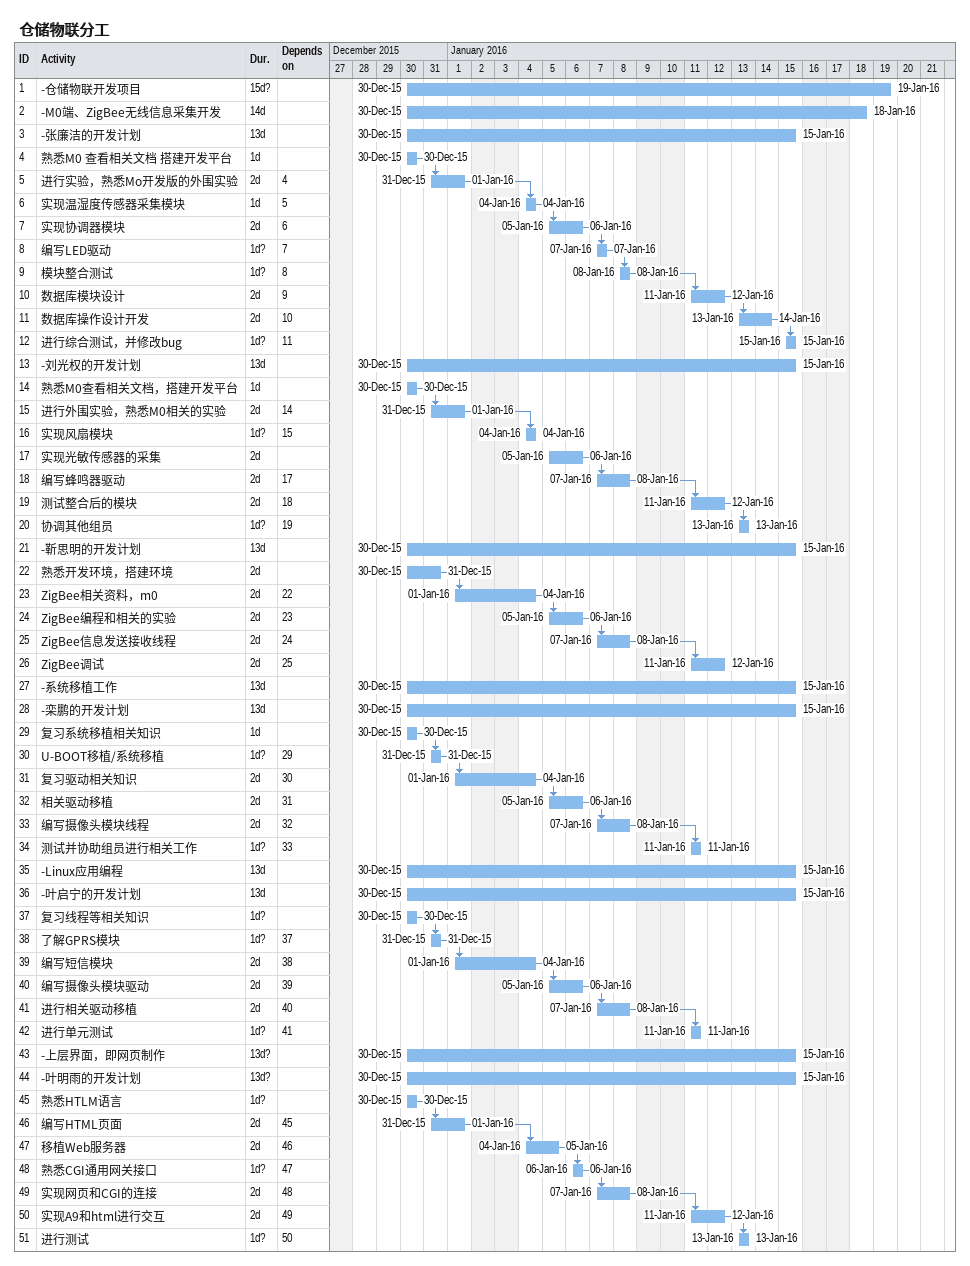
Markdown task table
仓储物联分工

| ID | Task | Duration | Start | Finish | Predecessors |
|---|---|---|---|---|---|
| 1 | -仓储物联开发项目 | 15d? | 2015-12-30 | 2016-01-19 |  |
| 2 | -M0端、ZigBee无线信息采集开发 | 14d | 2015-12-30 | 2016-01-18 |  |
| 3 | -张廉洁的开发计划 | 13d | 2015-12-30 | 2016-01-15 |  |
| 4 | 熟悉M0 查看相关文档 搭建开发平台 | 1d | 2015-12-30 | 2015-12-30 |  |
| 5 | 进行实验，熟悉Mo开发版的外围实验 | 2d | 2015-12-31 | 2016-01-01 | 4 |
| 6 | 实现温湿度传感器采集模块 | 1d | 2016-01-04 | 2016-01-04 | 5 |
| 7 | 实现协调器模块 | 2d | 2016-01-05 | 2016-01-06 | 6 |
| 8 | 编写LED驱动 | 1d? | 2016-01-07 | 2016-01-07 | 7 |
| 9 | 模块整合测试 | 1d? | 2016-01-08 | 2016-01-08 | 8 |
| 10 | 数据库模块设计 | 2d | 2016-01-11 | 2016-01-12 | 9 |
| 11 | 数据库操作设计开发 | 2d | 2016-01-13 | 2016-01-14 | 10 |
| 12 | 进行综合测试，并修改bug | 1d? | 2016-01-15 | 2016-01-15 | 11 |
| 13 | -刘光权的开发计划 | 13d | 2015-12-30 | 2016-01-15 |  |
| 14 | 熟悉M0查看相关文档，搭建开发平台 | 1d | 2015-12-30 | 2015-12-30 |  |
| 15 | 进行外围实验，熟悉M0相关的实验 | 2d | 2015-12-31 | 2016-01-01 | 14 |
| 16 | 实现风扇模块 | 1d? | 2016-01-04 | 2016-01-04 | 15 |
| 17 | 实现光敏传感器的采集 | 2d | 2016-01-05 | 2016-01-06 |  |
| 18 | 编写蜂鸣器驱动 | 2d | 2016-01-07 | 2016-01-08 | 17 |
| 19 | 测试整合后的模块 | 2d | 2016-01-11 | 2016-01-12 | 18 |
| 20 | 协调其他组员 | 1d? | 2016-01-13 | 2016-01-13 | 19 |
| 21 | -靳思明的开发计划 | 13d | 2015-12-30 | 2016-01-15 |  |
| 22 | 熟悉开发环境，搭建环境 | 2d | 2015-12-30 | 2015-12-31 |  |
| 23 | ZigBee相关资料，m0 | 2d | 2016-01-01 | 2016-01-04 | 22 |
| 24 | ZigBee编程和相关的实验 | 2d | 2016-01-05 | 2016-01-06 | 23 |
| 25 | ZigBee信息发送接收线程 | 2d | 2016-01-07 | 2016-01-08 | 24 |
| 26 | ZigBee调试 | 2d | 2016-01-11 | 2016-01-12 | 25 |
| 27 | -系统移植工作 | 13d | 2015-12-30 | 2016-01-15 |  |
| 28 | -栾鹏的开发计划 | 13d | 2015-12-30 | 2016-01-15 |  |
| 29 | 复习系统移植相关知识 | 1d | 2015-12-30 | 2015-12-30 |  |
| 30 | U-BOOT移植/系统移植 | 1d? | 2015-12-31 | 2015-12-31 | 29 |
| 31 | 复习驱动相关知识 | 2d | 2016-01-01 | 2016-01-04 | 30 |
| 32 | 相关驱动移植 | 2d | 2016-01-05 | 2016-01-06 | 31 |
| 33 | 编写摄像头模块线程 | 2d | 2016-01-07 | 2016-01-08 | 32 |
| 34 | 测试并协助组员进行相关工作 | 1d? | 2016-01-11 | 2016-01-11 | 33 |
| 35 | -Linux应用编程 | 13d | 2015-12-30 | 2016-01-15 |  |
| 36 | -叶启宁的开发计划 | 13d | 2015-12-30 | 2016-01-15 |  |
| 37 | 复习线程等相关知识 | 1d? | 2015-12-30 | 2015-12-30 |  |
| 38 | 了解GPRS模块 | 1d? | 2015-12-31 | 2015-12-31 | 37 |
| 39 | 编写短信模块 | 2d | 2016-01-01 | 2016-01-04 | 38 |
| 40 | 编写摄像头模块驱动 | 2d | 2016-01-05 | 2016-01-06 | 39 |
| 41 | 进行相关驱动移植 | 2d | 2016-01-07 | 2016-01-08 | 40 |
| 42 | 进行单元测试 | 1d? | 2016-01-11 | 2016-01-11 | 41 |
| 43 | -上层界面，即网页制作 | 13d? | 2015-12-30 | 2016-01-15 |  |
| 44 | -叶明雨的开发计划 | 13d? | 2015-12-30 | 2016-01-15 |  |
| 45 | 熟悉HTLM语言 | 1d? | 2015-12-30 | 2015-12-30 |  |
| 46 | 编写HTML页面 | 2d | 2015-12-31 | 2016-01-01 | 45 |
| 47 | 移植Web服务器 | 2d | 2016-01-04 | 2016-01-05 | 46 |
| 48 | 熟悉CGI通用网关接口 | 1d? | 2016-01-06 | 2016-01-06 | 47 |
| 49 | 实现网页和CGI的连接 | 2d | 2016-01-07 | 2016-01-08 | 48 |
| 50 | 实现A9和html进行交互 | 2d | 2016-01-11 | 2016-01-12 | 49 |
| 51 | 进行测试 | 1d? | 2016-01-13 | 2016-01-13 | 50 |
